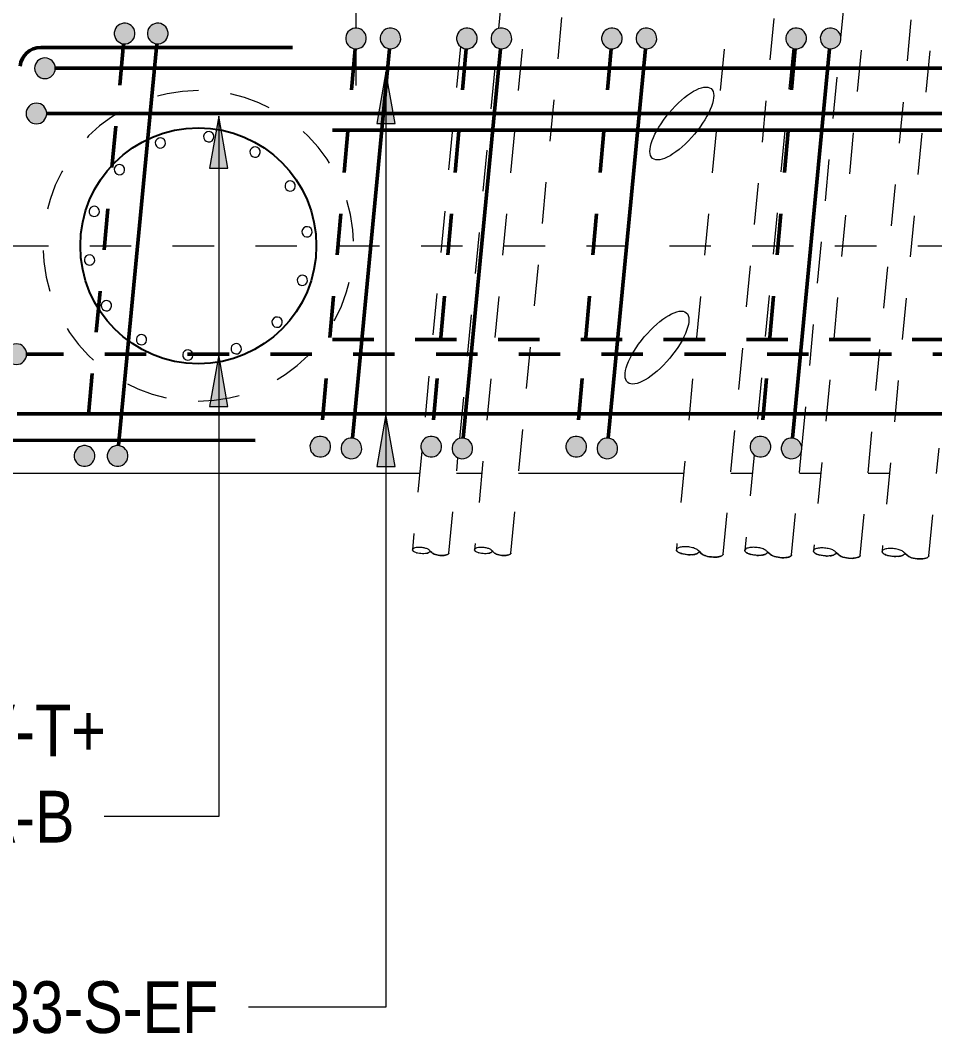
# Model space of a CAD drawing. Header units: metres. Extents: x -1691 to -1596, y 2 to 594.
# Drawn here: x -1688.839 to -1686.63, y 587.265 to 589.713 of the extents above; entities that cross this region are included whole.
import ezdxf

# ---------------------------------------------------------------- set-up
doc = ezdxf.new("R2010")
doc.units = ezdxf.units.M
doc.linetypes.add('JacobsDash', pattern=[0.0045, 0.003, -0.0015])
doc.linetypes.add('JacobsGridLine', pattern=[0.0145, 0.01, -0.001, 0.0025, -0.001])
for name, color, linetype, lineweight in [('BRIDGE-ABUTMENT-CONC', 7, 'Continuous', 50), ('D-BDGE', 7, 'Continuous', 13), ('D-BDGE-FNDN-LINES-18-HID', 7, 'JacobsDash', 18), ('D-BDGE-LINE', 7, 'Continuous', 9), ('D-ENHA-GEN-LINE-GRIDS', 7, 'Continuous', 9), ('D-ENHA-TEXT', 7, 'Continuous', 9)]:
    doc.layers.add(name, color=color, linetype=linetype, lineweight=lineweight)
doc.layers.add('D-BDGE-Conduits', color=1, linetype='Continuous', lineweight=9, true_color=0xff0000)
doc.styles.add('Arial Narrow', font='ARIALN.TTF', dxfattribs={"height": 0.125})

# ---------------------------------------------------------------- blocks, each defined once
blk = doc.blocks.new('01_SFO_FRP_Pile_CastInPlace_CS - CAST-IN-PLACE PILE - 0750-V1-DRG-1076- ABUTMENT B REINFORCEMENT PLAN')
at = {"layer": 'D-BDGE-FNDN-LINES-18-HID', "color": 252, "true_color": 0x888888}
for start, end in [(90, 270), (270, 90)]:
    blk.add_arc((0, 0), 0.375, start, end, dxfattribs=at)
blk = doc.blocks.new('CS_DET_Reinf_Bar Marking - Scale 10-6090033-DRG-1076- ABUTMENT B REINFORCEMENT PLAN')
at = {"layer": 'D-BDGE-LINE'}
for start, end in [(0, 180), (180, 0)]:
    blk.add_arc((0, 0), 0.0125, start, end, dxfattribs=at)
blk = doc.blocks.new('CS_DET_Rebar Combined - Multiple Bar-6420505-DRG-1076- ABUTMENT B REINFORCEMENT PLAN')
at = {"layer": 'D-BDGE-LINE'}
for points in [[(-0.025, 0), (-0.0241, -0.0065), (-0.0217, -0.0125), (-0.0177, -0.0177), (-0.0125, -0.0217), (-0.0065, -0.0241), (0, -0.025), (0.0065, -0.0241), (0.0125, -0.0217), (0.0177, -0.0177), (0.0217, -0.0125), (0.0241, -0.0065), (0.025, 0), (0.0241, 0.0065), (0.0217, 0.0125), (0.0177, 0.0177), (0.0125, 0.0217), (0.0065, 0.0241), (0, 0.025), (-0.0065, 0.0241), (-0.0125, 0.0217), (-0.0177, 0.0177), (-0.0217, 0.0125), (-0.0241, 0.0065)], [(1, 0), (1.0009, -0.0065), (1.0033, -0.0125), (1.0073, -0.0177), (1.0125, -0.0217), (1.0185, -0.0241), (1.025, -0.025), (1.0315, -0.0241), (1.0375, -0.0217), (1.0427, -0.0177), (1.0467, -0.0125), (1.0491, -0.0065), (1.05, 0), (1.0491, 0.0065), (1.0467, 0.0125), (1.0427, 0.0177), (1.0375, 0.0217), (1.0315, 0.0241), (1.025, 0.025), (1.0185, 0.0241), (1.0125, 0.0217), (1.0073, 0.0177), (1.0033, 0.0125), (1.0009, 0.0065)]]:
    blk.add_hatch(color=256, dxfattribs=at).paths.add_polyline_path(points)
at = {"layer": 'D-BDGE-LINE', "lineweight": 50}
blk.add_line((0.025, 0), (1, 0), dxfattribs=at)
at = {"layer": 'D-BDGE-LINE'}
for centre, start, end in [((0, 0), 0, 180), ((1.025, 0), 0, 180), ((0, 0), 180, 360), ((1.025, 0), 180, 360)]:
    blk.add_arc(centre, 0.025, start, end, dxfattribs=at)
blk = doc.blocks.new('CS_DET_Rebar Combined - Multiple Bar-6420460-DRG-1076- ABUTMENT B REINFORCEMENT PLAN')
at = {"layer": 'D-BDGE-LINE'}
for points in [[(-0.025, 0), (-0.0241, -0.0065), (-0.0217, -0.0125), (-0.0177, -0.0177), (-0.0125, -0.0217), (-0.0065, -0.0241), (0, -0.025), (0.0065, -0.0241), (0.0125, -0.0217), (0.0177, -0.0177), (0.0217, -0.0125), (0.0241, -0.0065), (0.0249, 0.0006), (0.0241, 0.0065), (0.0217, 0.0125), (0.0177, 0.0177), (0.0125, 0.0217), (0.0065, 0.0241), (0, 0.025), (-0.0065, 0.0241), (-0.0125, 0.0217), (-0.0177, 0.0177), (-0.0217, 0.0125), (-0.0241, 0.0065)], [(1, 0), (1.0009, -0.0065), (1.0033, -0.0125), (1.0073, -0.0177), (1.0125, -0.0217), (1.0185, -0.0241), (1.025, -0.025), (1.0315, -0.0241), (1.0375, -0.0217), (1.0427, -0.0177), (1.0467, -0.0125), (1.0491, -0.0065), (1.05, 0), (1.0491, 0.0065), (1.0467, 0.0125), (1.0427, 0.0177), (1.0375, 0.0217), (1.0315, 0.0241), (1.025, 0.025), (1.0185, 0.0241), (1.0125, 0.0217), (1.0073, 0.0177), (1.0033, 0.0125), (1.0009, 0.0065)]]:
    blk.add_hatch(color=256, dxfattribs=at).paths.add_polyline_path(points)
at = {"layer": 'D-BDGE-LINE', "linetype": 'JacobsDash', "lineweight": 50}
blk.add_line((1, 0), (0.025, 0), dxfattribs=at)
at = {"layer": 'D-BDGE-LINE'}
for centre, start, end in [((0, 0), 0, 180), ((1.025, 0), 0, 180), ((0, 0), 180, 360), ((1.025, 0), 180, 360)]:
    blk.add_arc(centre, 0.025, start, end, dxfattribs=at)
blk = doc.blocks.new('CS_DET_Rebar Combined - Multiple Bar-6421091-DRG-1076- ABUTMENT B REINFORCEMENT PLAN')
at = {"layer": 'D-BDGE-LINE'}
for points in [[(-0.025, 0), (-0.0241, -0.0065), (-0.0217, -0.0125), (-0.0177, -0.0177), (-0.0125, -0.0217), (-0.0065, -0.0241), (0, -0.025), (0.0065, -0.0241), (0.0125, -0.0217), (0.0177, -0.0177), (0.0217, -0.0125), (0.0241, -0.0065), (0.025, 0), (0.0241, 0.0065), (0.0217, 0.0125), (0.0177, 0.0177), (0.0125, 0.0217), (0.0065, 0.0241), (0, 0.025), (-0.0065, 0.0241), (-0.0125, 0.0217), (-0.0177, 0.0177), (-0.0217, 0.0125), (-0.0241, 0.0065)], [(0.97, 0), (0.9709, -0.0065), (0.9733, -0.0125), (0.9773, -0.0177), (0.9825, -0.0217), (0.9885, -0.0241), (0.995, -0.025), (1.0015, -0.0241), (1.0075, -0.0217), (1.0127, -0.0177), (1.0167, -0.0125), (1.0191, -0.0065), (1.02, 0), (1.0191, 0.0065), (1.0167, 0.0125), (1.0127, 0.0177), (1.0075, 0.0217), (1.0002, 0.0243), (0.995, 0.025), (0.9885, 0.0241), (0.9825, 0.0217), (0.9773, 0.0177), (0.9731, 0.0119), (0.9709, 0.0065)]]:
    blk.add_hatch(color=256, dxfattribs=at).paths.add_polyline_path(points)
at = {"layer": 'D-BDGE-LINE', "lineweight": 50}
blk.add_line((0.025, 0), (0.97, 0), dxfattribs=at)
at = {"layer": 'D-BDGE-LINE'}
for centre, start, end in [((0, 0), 0, 180), ((0.995, 0), 0, 180), ((0, 0), 180, 360), ((0.995, 0), 180, 360)]:
    blk.add_arc(centre, 0.025, start, end, dxfattribs=at)
blk = doc.blocks.new('CS_DET_Rebar Combined - Multiple Bar-6421205-DRG-1076- ABUTMENT B REINFORCEMENT PLAN')
at = {"layer": 'D-BDGE-LINE'}
for points in [[(-0.025, 0), (-0.0241, -0.0065), (-0.0217, -0.0125), (-0.0177, -0.0177), (-0.0125, -0.0217), (-0.0065, -0.0241), (0, -0.025), (0.0065, -0.0241), (0.0125, -0.0217), (0.0177, -0.0177), (0.0217, -0.0125), (0.0241, -0.0065), (0.025, 0), (0.0241, 0.0065), (0.0217, 0.0125), (0.0177, 0.0177), (0.0125, 0.0217), (0.0065, 0.0241), (0, 0.025), (-0.0065, 0.0241), (-0.0125, 0.0217), (-0.0177, 0.0177), (-0.0217, 0.0125), (-0.0241, 0.0065)], [(0.965, 0), (0.9659, -0.0065), (0.9683, -0.0125), (0.9723, -0.0177), (0.9775, -0.0217), (0.9835, -0.0241), (0.99, -0.025), (0.9965, -0.0241), (1.0025, -0.0217), (1.0077, -0.0177), (1.0117, -0.0125), (1.0141, -0.0065), (1.015, 0), (1.0141, 0.0065), (1.0117, 0.0125), (1.0077, 0.0177), (1.0025, 0.0217), (0.9965, 0.0241), (0.99, 0.025), (0.9835, 0.0241), (0.9775, 0.0217), (0.9723, 0.0177), (0.9683, 0.0125), (0.9656, 0.0048)]]:
    blk.add_hatch(color=256, dxfattribs=at).paths.add_polyline_path(points)
at = {"layer": 'D-BDGE-LINE', "linetype": 'JacobsDash', "lineweight": 50}
blk.add_line((0.965, 0), (0.025, 0), dxfattribs=at)
at = {"layer": 'D-BDGE-LINE'}
for centre, start, end in [((0, 0), 0, 180), ((0.99, 0), 0, 180), ((0, 0), 180, 360), ((0.99, 0), 180, 360)]:
    blk.add_arc(centre, 0.025, start, end, dxfattribs=at)
blk = doc.blocks.new('CS_DET_Rebar Combined - Multiple Bar-7508282-DRG-1076- ABUTMENT B REINFORCEMENT PLAN')
at = {"layer": 'D-BDGE-LINE', "lineweight": 50}
blk.add_line((0, 0), (11.8101, 0), dxfattribs=at)
blk = doc.blocks.new('CS_DET_Rebar Combined - Multiple Bar-6437897-DRG-1076- ABUTMENT B REINFORCEMENT PLAN')
at = {"layer": 'D-BDGE-LINE'}
blk.add_hatch(color=256, dxfattribs=at).paths.add_polyline_path([(0, -0.025), (0.0065, -0.0241), (0.0125, -0.0217), (0.0177, -0.0177), (0.0217, -0.0125), (0.0241, -0.0065), (0.025, 0), (0.0241, 0.0065), (0.0217, 0.0125), (0.0177, 0.0177), (0.0125, 0.0217), (0.0065, 0.0241), (0, 0.025), (-0.0065, 0.0241), (-0.0125, 0.0217), (-0.0177, 0.0177), (-0.0217, 0.0125), (-0.0241, 0.0065), (-0.025, 0), (-0.0241, -0.0065), (-0.0217, -0.0125), (-0.0177, -0.0177), (-0.0125, -0.0217), (-0.0065, -0.0241)])
at = {"layer": 'D-BDGE-LINE', "lineweight": 50}
blk.add_line((0.025, 0), (2.2652, 0), dxfattribs=at)
at = {"layer": 'D-BDGE-LINE'}
for start, end in [(360, 180), (180, 360)]:
    blk.add_arc((0, 0), 0.025, start, end, dxfattribs=at)
blk = doc.blocks.new('CS_DET_Rebar Combined - Multiple Bar-6437898-DRG-1076- ABUTMENT B REINFORCEMENT PLAN')
at = {"layer": 'D-BDGE-LINE'}
blk.add_hatch(color=256, dxfattribs=at).paths.add_polyline_path([(0, -0.025), (0.0065, -0.0241), (0.0125, -0.0217), (0.0177, -0.0177), (0.0217, -0.0125), (0.0241, -0.0065), (0.025, 0), (0.0241, 0.0065), (0.0217, 0.0125), (0.0177, 0.0177), (0.0125, 0.0217), (0.0065, 0.0241), (0, 0.025), (-0.0065, 0.0241), (-0.0125, 0.0217), (-0.0177, 0.0177), (-0.0217, 0.0125), (-0.0241, 0.0065), (-0.025, 0), (-0.0241, -0.0065), (-0.0217, -0.0125), (-0.0177, -0.0177), (-0.0125, -0.0217), (-0.0065, -0.0241)])
at = {"layer": 'D-BDGE-LINE', "linetype": 'JacobsDash', "lineweight": 50}
blk.add_line((2.3138, 0), (0.025, 0), dxfattribs=at)
at = {"layer": 'D-BDGE-LINE'}
for start, end in [(360, 180), (180, 360)]:
    blk.add_arc((0, 0), 0.025, start, end, dxfattribs=at)
blk = doc.blocks.new('CS_DET_Rebar Combined - Multiple Bar-7508365-DRG-1076- ABUTMENT B REINFORCEMENT PLAN')
at = {"layer": 'D-BDGE-LINE', "linetype": 'JacobsDash', "lineweight": 50}
blk.add_line((11.8101, 0), (0, 0), dxfattribs=at)
blk = doc.blocks.new('CS_DET_Rebar Combined - Multiple Bar-6437895-DRG-1076- ABUTMENT B REINFORCEMENT PLAN')
at = {"layer": 'D-BDGE-LINE', "lineweight": 50}
blk.add_line((0.025, 0), (3.887, 0), dxfattribs=at)
blk = doc.blocks.new('CS_DET_Rebar Combined - Multiple Bar-6437894-DRG-1076- ABUTMENT B REINFORCEMENT PLAN')
at = {"layer": 'D-BDGE-LINE'}
blk.add_hatch(color=256, dxfattribs=at).paths.add_polyline_path([(0, -0.025), (0.0065, -0.0241), (0.0125, -0.0217), (0.0177, -0.0177), (0.0217, -0.0125), (0.0241, -0.0065), (0.025, 0), (0.0241, 0.0065), (0.0217, 0.0125), (0.0177, 0.0177), (0.0125, 0.0217), (0.0065, 0.0241), (0, 0.025), (-0.0065, 0.0241), (-0.0125, 0.0217), (-0.0177, 0.0177), (-0.0217, 0.0125), (-0.0241, 0.0065), (-0.025, 0), (-0.0241, -0.0065), (-0.0211, -0.0132), (-0.0177, -0.0177), (-0.0125, -0.0217), (-0.0065, -0.0241)])
at = {"layer": 'D-BDGE-LINE', "lineweight": 50}
blk.add_line((0.025, 0), (3.7945, 0), dxfattribs=at)
at = {"layer": 'D-BDGE-LINE'}
for start, end in [(360, 180), (180, 360)]:
    blk.add_arc((0, 0), 0.025, start, end, dxfattribs=at)
blk = doc.blocks.new('SC_DET_BREAK LINE - Pipe Break-6390852-DRG-1076- ABUTMENT B REINFORCEMENT PLAN')
at = {"layer": 'D-BDGE-LINE', "color": 143, "lineweight": 13, "true_color": 0x78aac8}
for p, q in [((0.0526, 0.003), (0.0567, 0)), ((0.0567, 0), (0.0526, 0.003)), ((0.0567, 0), (0.0608, 0.003)), ((0.0567, 0), (0.0608, 0.003)), ((0.0567, 0), (0.0608, -0.003)), ((0.0567, 0), (0.0608, -0.003))]:
    blk.add_line(p, q, dxfattribs=at)
for major_axis, start_param, end_param in [((-0.027, 0), 5.578132, 6.283185), ((0.027, 0), 1.731487, 2.436519), ((0.027, 0), 1.026434, 1.731449), ((0.027, 0), 0.321381, 1.026384)]:
    blk.add_ellipse((0.027, 0), major_axis=major_axis, ratio=0.349427, start_param=start_param, end_param=end_param, dxfattribs=at)
for points, knots in [([(0, 0), (0, 0.0006), (0.0003, 0.0017), (0.0015, 0.0033), (0.0036, 0.0048), (0.0063, 0.0062), (0.0097, 0.0073), (0.015, 0.0086), (0.0256, 0.0099), (0.0389, 0.009), (0.0486, 0.006), (0.0516, 0.004), (0.0526, 0.003)], [0, 0, 0, 0, 0.0625, 0.125, 0.1875, 0.25, 0.3125, 0.375, 0.5, 0.75, 0.875, 1, 1, 1, 1]), ([(0.0608, 0.003), (0.0613, 0.0035), (0.0626, 0.0045), (0.0652, 0.0059), (0.0685, 0.0071), (0.0737, 0.0085), (0.0812, 0.0095), (0.0908, 0.0095), (0.1015, 0.0082), (0.1091, 0.0056), (0.1128, 0.0025), (0.1134, 0.0008), (0.1134, 0)], [0, 0, 0, 0, 0.0625, 0.125, 0.1875, 0.25, 0.375, 0.5, 0.625, 0.8125, 0.90625, 1, 1, 1, 1]), ([(0.0608, -0.003), (0.0615, -0.0037), (0.0633, -0.005), (0.0673, -0.0068), (0.0723, -0.0082), (0.0801, -0.0094), (0.0909, -0.0097), (0.103, -0.0079), (0.11, -0.005), (0.1129, -0.0022), (0.1134, -0.0007), (0.1134, 0)], [0, 0, 0, 0, 0.0416667, 0.0833333, 0.125, 0.1666667, 0.25, 0.3333333, 0.4166667, 0.4583333, 0.5, 0.5, 0.5, 0.5])]:
    blk.add_open_spline(points, degree=3, knots=knots, dxfattribs=at)
for points in [[(0.0632, 0.0048), (0.0622, 0.0042), (0.0614, 0.0036), (0.0608, 0.003)], [(0.0667, 0.0064), (0.0657, 0.0061), (0.0649, 0.0057), (0.0641, 0.0053)], [(0.0724, 0.0081), (0.0708, 0.0077), (0.0693, 0.0073), (0.0679, 0.0069)], [(0.0832, 0.0094), (0.0819, 0.0093), (0.0806, 0.0092), (0.0794, 0.0091)], [(0.1014, 0.0079), (0.1003, 0.0081), (0.0991, 0.0084), (0.098, 0.0085)], [(0.107, 0.0061), (0.1058, 0.0066), (0.1044, 0.0071), (0.1029, 0.0075)], [(0.1102, 0.0045), (0.1093, 0.0051), (0.1082, 0.0056), (0.107, 0.0061)], [(0.1124, 0.0026), (0.112, 0.003), (0.1116, 0.0035), (0.111, 0.0039)], [(0.1134, 0), (0.1134, 0.0007), (0.1132, 0.0013), (0.1129, 0.002)]]:
    blk.add_open_spline(points, degree=3, dxfattribs=at)
blk = doc.blocks.new('SC_DET_BREAK LINE - Pipe Break-V3-DRG-1076- ABUTMENT B REINFORCEMENT PLAN')
at = {"layer": 'D-BDGE-LINE', "color": 143, "lineweight": 13, "true_color": 0x78aac8}
for p, q in [((0.0526, 0.003), (0.0567, 0)), ((0.0567, 0), (0.0526, 0.003)), ((0.0567, 0), (0.0608, 0.003)), ((0.0567, 0), (0.0608, 0.003)), ((0.0567, 0), (0.0608, -0.003)), ((0.0567, 0), (0.0608, -0.003))]:
    blk.add_line(p, q, dxfattribs=at)
for major_axis, start_param, end_param in [((-0.027, 0), 5.578132, 6.283185), ((0.027, 0), 1.731487, 2.436519), ((0.027, 0), 1.026434, 1.731449), ((0.027, 0), 0.321381, 1.004992)]:
    blk.add_ellipse((0.027, 0), major_axis=major_axis, ratio=0.349427, start_param=start_param, end_param=end_param, dxfattribs=at)
for points, knots in [([(0, 0), (0, 0.0006), (0.0003, 0.0017), (0.0015, 0.0033), (0.0036, 0.0048), (0.0063, 0.0062), (0.0097, 0.0073), (0.015, 0.0086), (0.0256, 0.0099), (0.0389, 0.009), (0.0486, 0.006), (0.0516, 0.004), (0.0526, 0.003)], [0, 0, 0, 0, 0.0625, 0.125, 0.1875, 0.25, 0.3125, 0.375, 0.5, 0.75, 0.875, 1, 1, 1, 1]), ([(0.0608, 0.003), (0.0613, 0.0035), (0.0626, 0.0045), (0.0652, 0.0059), (0.0685, 0.0071), (0.0737, 0.0085), (0.0812, 0.0095), (0.0908, 0.0095), (0.1015, 0.0082), (0.1091, 0.0056), (0.1128, 0.0025), (0.1134, 0.0008), (0.1134, 0)], [0, 0, 0, 0, 0.0625, 0.125, 0.1875, 0.25, 0.375, 0.5, 0.625, 0.8125, 0.90625, 1, 1, 1, 1]), ([(0.0608, -0.003), (0.0615, -0.0037), (0.0633, -0.005), (0.0673, -0.0068), (0.0723, -0.0082), (0.0801, -0.0094), (0.0909, -0.0097), (0.103, -0.0079), (0.11, -0.005), (0.1129, -0.0022), (0.1134, -0.0007), (0.1134, 0)], [0, 0, 0, 0, 0.0416667, 0.0833333, 0.125, 0.1666667, 0.25, 0.3333333, 0.4166667, 0.4583333, 0.5, 0.5, 0.5, 0.5])]:
    blk.add_open_spline(points, degree=3, knots=knots, dxfattribs=at)
for points in [[(0.0632, 0.0048), (0.0622, 0.0042), (0.0614, 0.0036), (0.0608, 0.003)], [(0.0667, 0.0064), (0.0657, 0.0061), (0.0649, 0.0057), (0.0641, 0.0053)], [(0.0724, 0.0081), (0.0708, 0.0077), (0.0693, 0.0073), (0.0679, 0.0069)], [(0.0832, 0.0094), (0.0819, 0.0093), (0.0806, 0.0092), (0.0794, 0.0091)], [(0.1014, 0.0079), (0.1003, 0.0081), (0.0991, 0.0084), (0.098, 0.0085)], [(0.107, 0.0061), (0.1058, 0.0066), (0.1044, 0.0071), (0.1029, 0.0075)], [(0.1102, 0.0045), (0.1093, 0.0051), (0.1082, 0.0056), (0.107, 0.0061)], [(0.1124, 0.0026), (0.112, 0.003), (0.1116, 0.0035), (0.111, 0.0039)], [(0.1134, 0), (0.1134, 0.0007), (0.1132, 0.0013), (0.1129, 0.002)]]:
    blk.add_open_spline(points, degree=3, dxfattribs=at)
blk = doc.blocks.new('SC_DET_BREAK LINE - Pipe Break-6497299-DRG-1076- ABUTMENT B REINFORCEMENT PLAN')
at = {"layer": 'D-BDGE-LINE', "color": 143, "lineweight": 13, "true_color": 0x78aac8}
for p, q in [((0.041, 0.0023), (0.0441, 0)), ((0.0441, 0), (0.041, 0.0023)), ((0.0441, 0), (0.0473, 0.0023)), ((0.0441, 0), (0.0473, 0.0023)), ((0.0441, 0), (0.0473, -0.0023)), ((0.0441, 0), (0.0473, -0.0023))]:
    blk.add_line(p, q, dxfattribs=at)
for major_axis, start_param, end_param in [((-0.021, 0), 5.578132, 6.283185), ((0.021, 0), 1.731487, 2.436519), ((0.021, 0), 1.026434, 1.731449), ((0.021, 0), 0.321381, 1.026384)]:
    blk.add_ellipse((0.021, 0), major_axis=major_axis, ratio=0.349427, start_param=start_param, end_param=end_param, dxfattribs=at)
for points, knots in [([(0, 0), (0, 0.0004), (0.0002, 0.0013), (0.0012, 0.0026), (0.0028, 0.0037), (0.0049, 0.0048), (0.0076, 0.0057), (0.0117, 0.0067), (0.02, 0.0077), (0.0303, 0.007), (0.0378, 0.0047), (0.0402, 0.0031), (0.041, 0.0023)], [0, 0, 0, 0, 0.0625, 0.125, 0.1875, 0.25, 0.3125, 0.375, 0.5, 0.75, 0.875, 1, 1, 1, 1]), ([(0.0473, 0.0023), (0.0477, 0.0027), (0.0487, 0.0035), (0.0508, 0.0046), (0.0533, 0.0056), (0.0573, 0.0066), (0.0655, 0.0077), (0.0772, 0.007), (0.0849, 0.0044), (0.0878, 0.0019), (0.0883, 0.0007), (0.0883, 0)], [0, 0, 0, 0, 0.0625, 0.125, 0.1875, 0.25, 0.375, 0.625, 0.8125, 0.90625, 1, 1, 1, 1]), ([(0.0473, -0.0023), (0.0479, -0.0029), (0.0492, -0.0039), (0.0524, -0.0053), (0.0563, -0.0064), (0.0623, -0.0073), (0.0708, -0.0075), (0.0801, -0.0062), (0.0856, -0.0039), (0.0879, -0.0017), (0.0883, -0.0006), (0.0883, 0)], [0, 0, 0, 0, 0.0416667, 0.0833333, 0.125, 0.1666667, 0.25, 0.3333333, 0.4166667, 0.4583333, 0.5, 0.5, 0.5, 0.5])]:
    blk.add_open_spline(points, degree=3, knots=knots, dxfattribs=at)
for points in [[(0.0492, 0.0037), (0.0484, 0.0033), (0.0478, 0.0028), (0.0473, 0.0023)], [(0.0519, 0.005), (0.0511, 0.0047), (0.0505, 0.0044), (0.0499, 0.0041)], [(0.0789, 0.0061), (0.078, 0.0063), (0.0772, 0.0065), (0.0762, 0.0067)], [(0.0858, 0.0035), (0.0851, 0.004), (0.0842, 0.0044), (0.0833, 0.0048)], [(0.0875, 0.002), (0.0872, 0.0024), (0.0868, 0.0027), (0.0864, 0.003)], [(0.0883, 0), (0.0883, 0.0005), (0.0881, 0.001), (0.0878, 0.0015)]]:
    blk.add_open_spline(points, degree=3, dxfattribs=at)
blk = doc.blocks.new('T2DExtentArrowReinf_v1 - Extent-7482000-DRG-1076- ABUTMENT B REINFORCEMENT PLAN')
at = {"layer": 'D-BDGE-LINE'}
for p, q in [((0, 0.01), (0, -0.0818)), ((0.125, 0), (0.375, 0)), ((0.31, 0), (0.31, -1.3672)), ((0.5, -0.0763), (0.5, 0)), ((0.31, -1.4168), (0.31, -1.506))]:
    blk.add_line(p, q, dxfattribs=at)

msp = doc.modelspace()

# ---------------------------------------------------------------- hatches: boundary and pattern name
at = {"layer": 'D-ENHA-TEXT'}
for points in [[(-1687.9555, 589.5889), (-1687.9775, 589.4639), (-1687.9334, 589.4639)], [(-1688.3595, 589.4815), (-1688.3816, 589.3565), (-1688.3375, 589.3565)], [(-1688.3595, 588.9052), (-1688.3816, 588.7802), (-1688.3375, 588.7802)], [(-1687.9555, 588.7608), (-1687.9775, 588.6358), (-1687.9334, 588.6358)]]:
    msp.add_hatch(color=256, dxfattribs=at).paths.add_polyline_path(points)

# ---------------------------------------------------------------- linework, layer by layer
at = {"layer": 'BRIDGE-ABUTMENT-CONC', "lineweight": 13}
for p, q in [((-1687.874, 588.6185), (-1688.9926, 588.6187)), ((-1687.724, 588.6185), (-1687.7853, 588.6185)), ((-1687.2365, 588.6184), (-1687.6353, 588.6184)), ((-1687.0707, 588.6183), (-1687.1225, 588.6183)), ((-1686.905, 588.6183), (-1686.9568, 588.6183)), ((-1686.7392, 588.6183), (-1686.791, 588.6183))]:
    msp.add_line(p, q, dxfattribs=at)
at = {"layer": 'D-BDGE', "lineweight": 50}
for p, q in [((-1688.1816, 589.648), (-1688.7891, 589.648)), ((-1688.8697, 588.6988), (-1688.2718, 588.6986))]:
    msp.add_line(p, q, dxfattribs=at)
at = {"layer": 'D-BDGE', "color": 8, "lineweight": 25, "true_color": 0x808080}
msp.add_circle((-1688.4087, 589.1686), 0.285, dxfattribs=at)
at = {"layer": 'D-BDGE', "lineweight": 50}
msp.add_arc((-1688.7891, 589.598), 0.05, 90, 174.5765, dxfattribs=at)
at = {"layer": 'D-BDGE', "lineweight": 9}
for centre in [(-1687.2408, 589.464), (-1687.3008, 588.9226)]:
    msp.add_ellipse(centre, major_axis=(0.0707, 0.0843), ratio=0.363636, dxfattribs=at)
at = {"layer": 'D-BDGE-Conduits', "color": 143, "linetype": 'JacobsDash', "true_color": 0x78aac8}
for p, q in [((-1687.7384, 590.0418), (-1687.7718, 589.6914)), ((-1687.5884, 590.0418), (-1687.7415, 588.4343)), ((-1687.6829, 589.6936), (-1687.6502, 590.0363)), ((-1687.6536, 588.426), (-1687.5002, 590.0363)), ((-1687.1009, 590.0418), (-1687.254, 588.4343)), ((-1687.1411, 588.4236), (-1686.988, 590.0311)), ((-1686.9353, 590.0404), (-1686.9683, 589.6942)), ((-1686.7697, 590.039), (-1686.9228, 588.4315)), ((-1686.8566, 589.6705), (-1686.8223, 590.0297)), ((-1686.6041, 590.0376), (-1686.7572, 588.4301)), ((-1686.8099, 588.4207), (-1686.6567, 590.0282)), ((-1686.9509, 588.68), (-1686.8572, 589.6639)), ((-1687.7757, 589.6504), (-1687.8664, 588.698)), ((-1687.7772, 588.7031), (-1687.6873, 589.6472)), ((-1686.9728, 589.6461), (-1687.0624, 588.7053)), ((-1687.8688, 588.6727), (-1687.8915, 588.4343)), ((-1687.0664, 588.6639), (-1687.0884, 588.4329)), ((-1686.9755, 588.4222), (-1686.9515, 588.6734)), ((-1686.6442, 588.4193), (-1686.6194, 588.6798)), ((-1687.8036, 588.426), (-1687.7816, 588.6566))]:
    msp.add_line(p, q, dxfattribs=at)
at = {"layer": 'D-ENHA-GEN-LINE-GRIDS', "linetype": 'JacobsGridLine', "lineweight": 18}
msp.add_line((-1690.6708, 589.1691), (-1653.4199, 589.1612), dxfattribs=at)
at = {"layer": 'D-ENHA-TEXT'}
for p, q in [((-1687.9555, 589.5889), (-1687.9775, 589.4639)), ((-1687.9334, 589.4639), (-1687.9555, 589.5889)), ((-1687.9555, 589.5889), (-1687.9555, 587.3294)), ((-1688.3595, 589.4815), (-1688.3816, 589.3565)), ((-1688.3375, 589.3565), (-1688.3595, 589.4815)), ((-1688.3595, 589.4815), (-1688.3595, 587.7895)), ((-1687.9775, 589.4639), (-1687.9334, 589.4639)), ((-1688.3816, 589.3565), (-1688.3375, 589.3565)), ((-1688.3595, 588.9052), (-1688.3816, 588.7802)), ((-1688.3375, 588.7802), (-1688.3595, 588.9052)), ((-1688.3595, 588.9052), (-1688.3595, 587.7895)), ((-1688.3816, 588.7802), (-1688.3375, 588.7802)), ((-1687.9555, 588.7608), (-1687.9775, 588.6358)), ((-1687.9334, 588.6358), (-1687.9555, 588.7608)), ((-1687.9555, 588.7608), (-1687.9555, 587.3294)), ((-1687.9775, 588.6358), (-1687.9334, 588.6358)), ((-1688.5567, 587.7895), (-1688.6364, 587.7895)), ((-1688.3595, 587.7895), (-1688.5567, 587.7895)), ((-1688.3595, 587.7895), (-1688.5567, 587.7895)), ((-1688.2688, 587.3294), (-1688.2874, 587.3294)), ((-1687.9555, 587.3294), (-1688.2688, 587.3294)), ((-1687.9555, 587.3294), (-1688.2688, 587.3294))]:
    msp.add_line(p, q, dxfattribs=at)

# ---------------------------------------------------------------- block references
at = {"layer": 'D-BDGE-FNDN-LINES-18-HID', "color": 252, "true_color": 0x888888, "rotation": 179.9878831926534}
msp.add_blockref('01_SFO_FRP_Pile_CastInPlace_CS - CAST-IN-PLACE PILE - 0750-V1-DRG-1076- ABUTMENT B REINFORCEMENT PLAN', (-1688.4087, 589.1686), dxfattribs=at)
at = {"layer": 'D-BDGE-LINE'}
for name, p in [('T2DExtentArrowReinf_v1 - Extent-7482000-DRG-1076- ABUTMENT B REINFORCEMENT PLAN', (-1688.3379, 591.0615)), ('CS_DET_Rebar Combined - Multiple Bar-6437894-DRG-1076- ABUTMENT B REINFORCEMENT PLAN', (-1688.7792, 589.5974)), ('CS_DET_Rebar Combined - Multiple Bar-6437897-DRG-1076- ABUTMENT B REINFORCEMENT PLAN', (-1688.7999, 589.4881)), ('CS_DET_Rebar Combined - Multiple Bar-6437898-DRG-1076- ABUTMENT B REINFORCEMENT PLAN', (-1688.8484, 588.9068)), ('CS_DET_Rebar Combined - Multiple Bar-6437895-DRG-1076- ABUTMENT B REINFORCEMENT PLAN', (-1688.8717, 588.7624))]:
    msp.add_blockref(name, p, dxfattribs=at)
for name, p, rotation in [('CS_DET_Rebar Combined - Multiple Bar-6420460-DRG-1076- ABUTMENT B REINFORCEMENT PLAN', (-1688.6837, 588.6609), 84.57646210134297), ('CS_DET_Rebar Combined - Multiple Bar-6420505-DRG-1076- ABUTMENT B REINFORCEMENT PLAN', (-1688.6037, 588.6609), 84.5764621013548), ('CS_DET_Rebar Combined - Multiple Bar-6421205-DRG-1076- ABUTMENT B REINFORCEMENT PLAN', (-1688.1141, 588.6833), 84.99999999997749), ('CS_DET_Rebar Combined - Multiple Bar-6421091-DRG-1076- ABUTMENT B REINFORCEMENT PLAN', (-1688.039, 588.6791), 84.55876791765508), ('CS_DET_Rebar Combined - Multiple Bar-6421205-DRG-1076- ABUTMENT B REINFORCEMENT PLAN', (-1687.8462, 588.6833), 84.99999999997749), ('CS_DET_Rebar Combined - Multiple Bar-6421091-DRG-1076- ABUTMENT B REINFORCEMENT PLAN', (-1687.771, 588.6791), 84.55876791765508), ('CS_DET_Rebar Combined - Multiple Bar-6421205-DRG-1076- ABUTMENT B REINFORCEMENT PLAN', (-1687.4959, 588.6833), 84.99999999997749), ('CS_DET_Rebar Combined - Multiple Bar-6421091-DRG-1076- ABUTMENT B REINFORCEMENT PLAN', (-1687.4207, 588.6791), 84.55876791765508), ('CS_DET_Rebar Combined - Multiple Bar-6421205-DRG-1076- ABUTMENT B REINFORCEMENT PLAN', (-1687.0509, 588.6833), 84.99999999997749), ('CS_DET_Rebar Combined - Multiple Bar-6421091-DRG-1076- ABUTMENT B REINFORCEMENT PLAN', (-1686.9757, 588.6791), 84.55876791765508), ('CS_DET_Reinf_Bar Marking - Scale 10-6090033-DRG-1076- ABUTMENT B REINFORCEMENT PLAN', (-1688.3835, 589.432), 174.5189941014782), ('CS_DET_Rebar Combined - Multiple Bar-7508282-DRG-1076- ABUTMENT B REINFORCEMENT PLAN', (-1676.2746, 589.4481), 180), ('CS_DET_Reinf_Bar Marking - Scale 10-6090033-DRG-1076- ABUTMENT B REINFORCEMENT PLAN', (-1688.5004, 589.4169), 174.5189941014782), ('CS_DET_Reinf_Bar Marking - Scale 10-6090033-DRG-1076- ABUTMENT B REINFORCEMENT PLAN', (-1688.2716, 589.3949), 174.5189941014782), ('CS_DET_Reinf_Bar Marking - Scale 10-6090033-DRG-1076- ABUTMENT B REINFORCEMENT PLAN', (-1688.5992, 589.3525), 174.5189941014782), ('CS_DET_Reinf_Bar Marking - Scale 10-6090033-DRG-1076- ABUTMENT B REINFORCEMENT PLAN', (-1688.1869, 589.3129), 174.5189941014782), ('CS_DET_Reinf_Bar Marking - Scale 10-6090033-DRG-1076- ABUTMENT B REINFORCEMENT PLAN', (-1688.6602, 589.2517), 174.5189941014782), ('CS_DET_Reinf_Bar Marking - Scale 10-6090033-DRG-1076- ABUTMENT B REINFORCEMENT PLAN', (-1688.1461, 589.2023), 174.5189941014782), ('CS_DET_Reinf_Bar Marking - Scale 10-6090033-DRG-1076- ABUTMENT B REINFORCEMENT PLAN', (-1688.6715, 589.1343), 174.5189941014782), ('CS_DET_Reinf_Bar Marking - Scale 10-6090033-DRG-1076- ABUTMENT B REINFORCEMENT PLAN', (-1688.1574, 589.085), 174.5189941014782), ('CS_DET_Reinf_Bar Marking - Scale 10-6090033-DRG-1076- ABUTMENT B REINFORCEMENT PLAN', (-1688.6307, 589.0237), 174.5189941014782), ('CS_DET_Reinf_Bar Marking - Scale 10-6090033-DRG-1076- ABUTMENT B REINFORCEMENT PLAN', (-1688.2184, 588.9841), 174.5189941014782), ('CS_DET_Reinf_Bar Marking - Scale 10-6090033-DRG-1076- ABUTMENT B REINFORCEMENT PLAN', (-1688.546, 588.9417), 174.5189941014782), ('CS_DET_Reinf_Bar Marking - Scale 10-6090033-DRG-1076- ABUTMENT B REINFORCEMENT PLAN', (-1688.3172, 588.9198), 174.5189941014782), ('CS_DET_Rebar Combined - Multiple Bar-7508365-DRG-1076- ABUTMENT B REINFORCEMENT PLAN', (-1676.2746, 588.9426), 180), ('CS_DET_Reinf_Bar Marking - Scale 10-6090033-DRG-1076- ABUTMENT B REINFORCEMENT PLAN', (-1688.4341, 588.9047), 174.5189941014782)]:
    msp.add_blockref(name, p, dxfattribs=dict(at, rotation=rotation))
at = {"layer": 'D-BDGE-LINE', "color": 143, "true_color": 0x78aac8, "rotation": 174.5587679176684}
for name, p in [('SC_DET_BREAK LINE - Pipe Break-6497299-DRG-1076- ABUTMENT B REINFORCEMENT PLAN', (-1687.8036, 588.426)), ('SC_DET_BREAK LINE - Pipe Break-6497299-DRG-1076- ABUTMENT B REINFORCEMENT PLAN', (-1687.6536, 588.426)), ('SC_DET_BREAK LINE - Pipe Break-6390852-DRG-1076- ABUTMENT B REINFORCEMENT PLAN', (-1687.1411, 588.4236)), ('SC_DET_BREAK LINE - Pipe Break-6390852-DRG-1076- ABUTMENT B REINFORCEMENT PLAN', (-1686.9755, 588.4222)), ('SC_DET_BREAK LINE - Pipe Break-V3-DRG-1076- ABUTMENT B REINFORCEMENT PLAN', (-1686.8099, 588.4207)), ('SC_DET_BREAK LINE - Pipe Break-6390852-DRG-1076- ABUTMENT B REINFORCEMENT PLAN', (-1686.6442, 588.4193))]:
    msp.add_blockref(name, p, dxfattribs=at)

# ---------------------------------------------------------------- texts
at = {"layer": 'D-ENHA-TEXT', "char_height": 0.125, "attachment_point": 1, "style": 'Arial Narrow', "bg_fill": 3, "box_fill_scale": 1, "bg_fill_color": 256, "bg_fill_transparency": 0}
for s, insert in [(' 7-S33-V-T+', (-1689.4158, 588.0604)), (' 7-S33-A-B', (-1689.4158, 587.852)), (' 5-S33-S-EF', (-1689.1562, 587.3919))]:
    msp.add_mtext(s, dxfattribs=dict(at, insert=insert))

doc.saveas('drawing.dxf')
